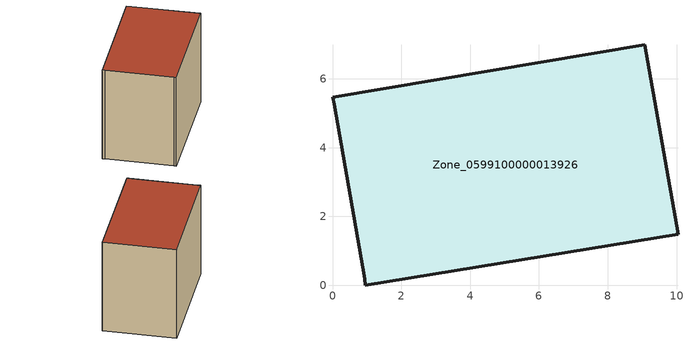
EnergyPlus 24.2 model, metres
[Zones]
Zone_0599100000013926
 floor ground (C_G): 9.08,6.99 10.04,1.48 0.95,0 0.94,0.2 0.06,5.26 0,5.47 z0
 wall outside (C_F): 10.04,1.48 9.08,6.99 0,5.47 0.06,5.26 0.94,0.2 0.95,0 10.04,1.48 z0:7.62
 roof outside (C_R): 0.95,0 10.04,1.48 9.08,6.99 0,5.47 0.06,5.26 0.94,0.2 z7.62
[BUILDING]
Pand.0599100000013926: North Axis=0; Terrain=City; Loads Convergence Tolerance Value=0.04; Temperature Convergence Tolerance Value=0.4; Solar Distribution=FullExterior; Maximum Number of Warmup Days=25; Minimum Number of Warmup Days=1
[Site:Location]
Rotterdam.The.Hague.AP_ZH_NLD Design_Conditions: Latitude=51.96; Longitude=4.45; Time Zone=1; Elevation=-4.5
[SITE:GROUNDTEMPERATURE:BUILDINGSURFACE]
18, 18, 18, 18, 18, 18, 18, 18, 18, 18, 18, 18
[MATERIAL] Thermal Absorptance=0.9; Solar Absorptance=0.7; Visible Absorptance=0.7
Name | Roughness | Thickness | Conductivity | Density | Specific Heat
G.TI.1946 | MediumSmooth | 0.15 | 1 | 540 | 1210
F.TI.1946 | Rough | 0.3 | 0.857143 | 1920 | 840
R.TI.1946 | MediumRough | 0.2 | 0.1 | 1500 | 1000
[CONSTRUCTION]
C_G: G.TI.1946
C_F: F.TI.1946
C_R: R.TI.1946
[ZONE]
Zone_0599100000013926: Type=1; Multiplier=1; Ceiling Height=Autocalculate; Volume=Autocalculate; Floor Area=autocalculate; Part of Total Floor Area=Yes
[ZONEINFILTRATION:DESIGNFLOWRATE]
Infil_Zone_0599100000013926: Zone or ZoneList or Space or SpaceList=Zone_0599100000013926; Schedule=AlwaysOn; Design Flow Rate Calculation Method=Flow/Area; Flow Rate per Floor Area=0.003; Constant Term Coefficient=1; Temperature Term Coefficient=0; Velocity Term Coefficient=0; Velocity Squared Term Coefficient=0
[HVACTEMPLATE:ZONE:IDEALLOADSAIRSYSTEM]
Zone_0599100000013926: Maximum Heating Supply Air Temperature=50; Minimum Cooling Supply Air Temperature=13; Maximum Heating Supply Air Humidity Ratio=0.0156; Minimum Cooling Supply Air Humidity Ratio=0.0077; Heating Limit=NoLimit; Cooling Limit=NoLimit; Dehumidification Control Type=ConstantSensibleHeatRatio; Cooling Sensible Heat Ratio=0.7; Dehumidification Setpoint=60; Humidification Control Type=None; Humidification Setpoint=30; Outdoor Air Method=None; Outdoor Air Flow Rate per Person=0.00944; Outdoor Air Flow Rate per Zone Floor Area=0; Outdoor Air Flow Rate per Zone=0; Demand Controlled Ventilation Type=None; Outdoor Air Economizer Type=NoEconomizer; Heat Recovery Type=None; Sensible Heat Recovery Effectiveness=0.7; Latent Heat Recovery Effectiveness=0.65
[ZONECONTROL:THERMOSTAT]
ThermostatControl_Zone_0599100000013926: Zone or ZoneList=Zone_0599100000013926; Control Type Schedule=DualSetpointControlType; Control 1=Thermostat_Zone_0599100000013926; Temperature Difference Between Cutout And Setpoint=0
[THERMOSTATSETPOINT:DUALSETPOINT]
Thermostat_Zone_0599100000013926: Heating Setpoint Temperature Schedule=HeatingSetpoint_Zone_0599100000013926; Cooling Setpoint Temperature Schedule=CoolingSetpoint_Zone_0599100000013926
[SCHEDULE:COMPACT]
HeatingSetpoint_Zone_0599100000013926: Through: 12/31, For: AllDays, Until: 24:00, 21
CoolingSetpoint_Zone_0599100000013926: Through: 12/31, For: AllDays, Until: 24:00, 24
DualSetpointControlType: Through: 12/31, For: AllDays, Until: 24:00, 4
AlwaysOn: Through: 12/31, For: AllDays, Until: 24:00, 1
